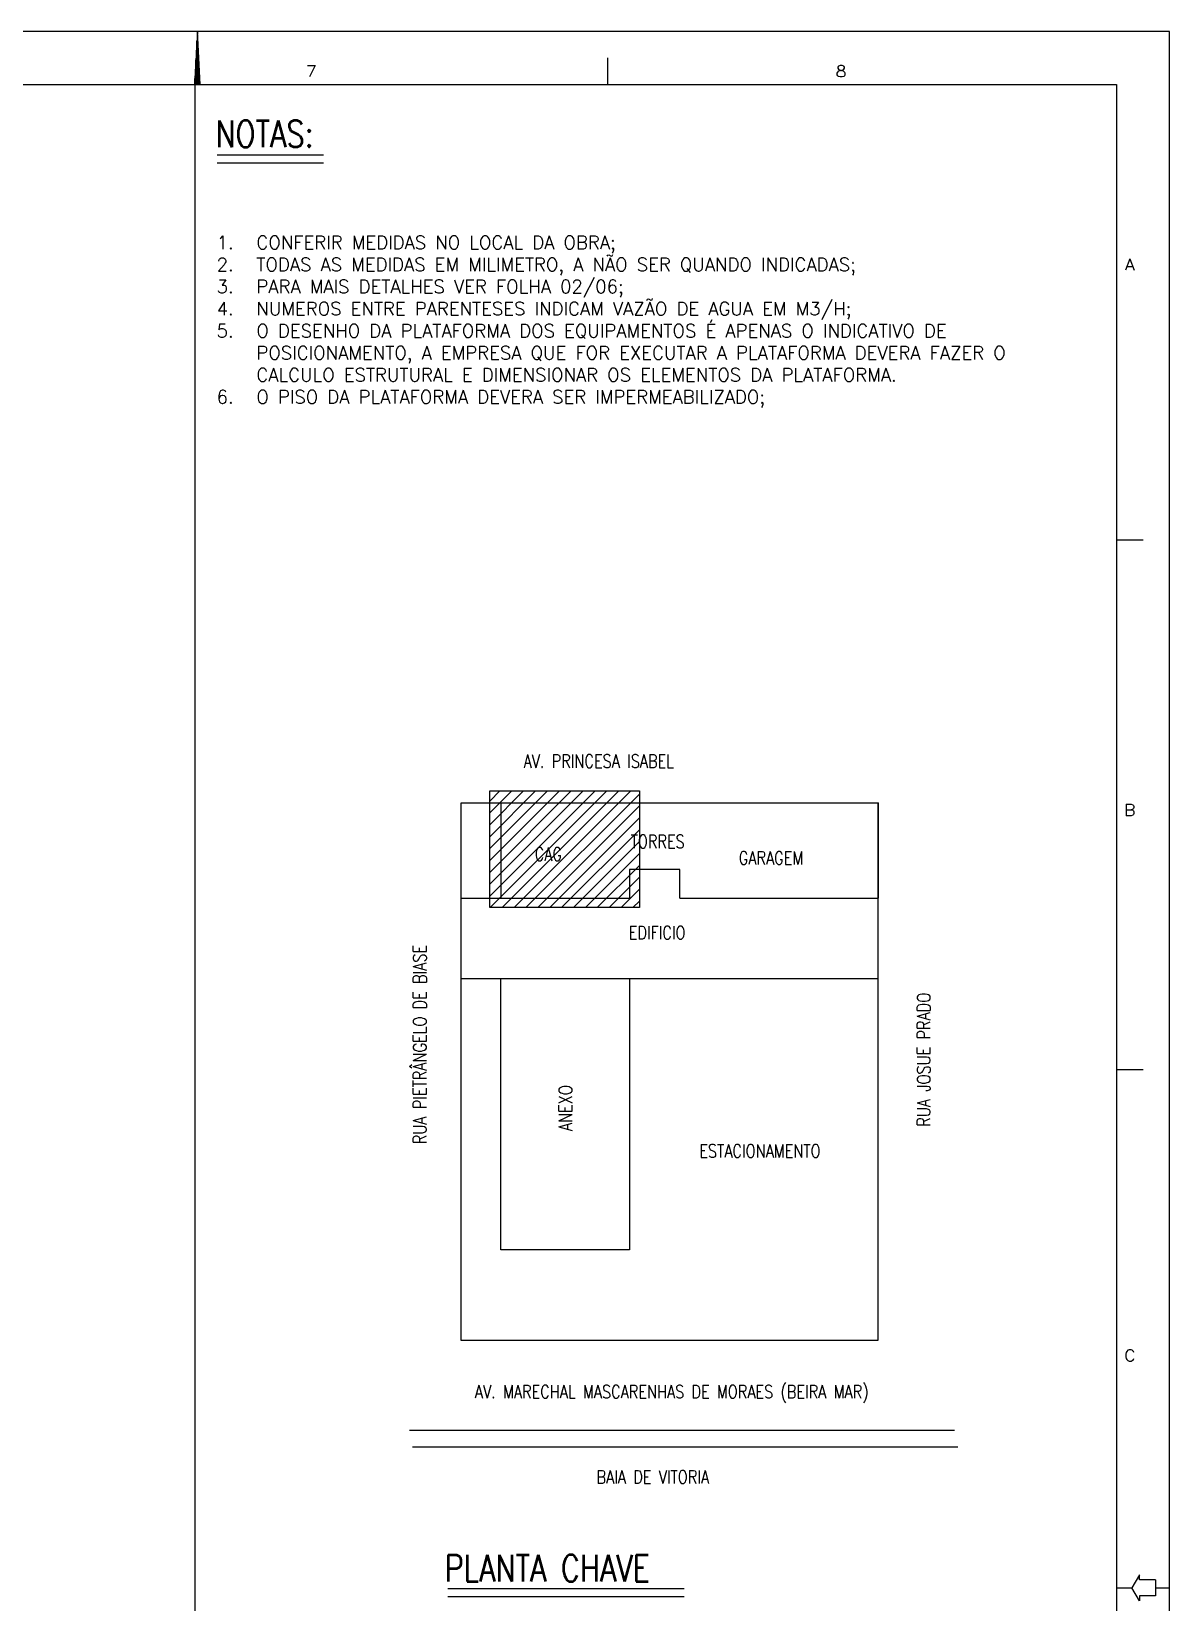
# Model space of a CAD drawing. Header units: millimetres. Extents: x -312439 to 477422, y -331570 to 212570.
# Drawn here: x 369201 to 379942, y 197736 to 212570 of the extents above; entities that cross this region are included whole.
import ezdxf
from ezdxf.enums import TextEntityAlignment as Align

# ---------------------------------------------------------------- set-up
doc = ezdxf.new("R2010")
doc.units = ezdxf.units.MM
for name, color, linetype in [('1', 7, 'Continuous'), ('2', 2, 'Continuous'), ('ARCONDTEXTO', 4, 'Continuous'), ('FORMATO A1', 1, 'Continuous')]:
    doc.layers.add(name, color=color, linetype=linetype)
doc.styles.add('ROMANS', font='romans.shx', dxfattribs={"height": 187.5})

# ---------------------------------------------------------------- blocks, each defined once
blk = doc.blocks.new('A$C2D342850')
at = {"layer": 'FORMATO A1', "color": 1, "linetype": 'Continuous'}
for p, q in [((84100, 0), (0, 0)), ((65750, 0), (65699.5, -1000)), ((65750, -1000), (65750, 0)), ((65800.5, -1000), (65750, 0)), ((84100, -59400), (84100, 0)), ((65741, -1000), (65741, -178.22)), ((65759, -1000), (65759, -178.22)), ((65723, -1000), (65723, -534.65)), ((65732, -1000), (65732, -356.44)), ((65768, -1000), (65768, -356.44)), ((65777, -1000), (65777, -534.65)), ((73500, -1000), (73500, -500)), ((65714, -1000), (65714, -712.87)), ((65786, -1000), (65786, -712.87)), ((67827.8, -643.44), (67972.17, -643.44)), ((67972.17, -643.44), (67869.05, -860)), ((65705, -1000), (65705, -891.09)), ((65795, -1000), (65795, -891.09)), ((83350.89, -4293.44), (83268.39, -4510)), ((83299.33, -4437.81), (83402.46, -4437.81)), ((83350.89, -4293.44), (83433.39, -4510)), ((83100, -9600), (83600, -9600)), ((83283.79, -14593.44), (83283.79, -14810)), ((83100, -19600), (83600, -19600)), ((83533.6, -29142), (83390.3, -29390.1)), ((83533.6, -29242), (83533.6, -29142)), ((83833.6, -29242), (83533.6, -29242)), ((83833.6, -29241.8), (83833.6, -29538.3)), ((83100, -29390), (83390.3, -29390)), ((83533.6, -29638.3), (83390.3, -29390.1)), ((83533.6, -29538.3), (83533.6, -29638.3)), ((83833.6, -29538.3), (83533.6, -29538.3)), ((83833.6, -29390), (84100, -29390))]:
    blk.add_line(p, q, dxfattribs=at)
at = {"layer": 'FORMATO A1', "color": 2, "linetype": 'Continuous'}
for p, q in [((2500, -1000), (83100, -1000)), ((83100, -1000), (83100, -58400))]:
    blk.add_line(p, q, dxfattribs=at)
at = {"layer": 'FORMATO A1', "color": 1, "linetype": 'Continuous'}
for points in [[(77880.2, -643.44), (77849.26, -653.75), (77838.95, -674.37), (77838.95, -695), (77849.26, -715.62), (77869.89, -725.94), (77911.14, -736.25), (77942.08, -746.56), (77962.7, -767.19), (77973.01, -787.81), (77973.01, -818.75), (77962.7, -839.37), (77952.39, -849.69), (77921.45, -860), (77880.2, -860), (77849.26, -849.69), (77838.95, -839.37), (77828.64, -818.75), (77828.64, -787.81), (77838.95, -767.19), (77859.58, -746.56), (77890.51, -736.25), (77931.76, -725.94), (77952.39, -715.62), (77962.7, -695), (77962.7, -674.37), (77952.39, -653.75), (77921.45, -643.44), (77880.2, -643.44)], [(83283.79, -14593.44), (83376.6, -14593.44), (83407.54, -14603.75), (83417.85, -14614.06), (83428.17, -14634.69), (83428.17, -14655.31), (83417.85, -14675.94), (83407.54, -14686.25), (83376.6, -14696.56)], [(83283.79, -14696.56), (83376.6, -14696.56), (83407.54, -14706.87), (83417.85, -14717.19), (83428.17, -14737.81), (83428.17, -14768.75), (83417.85, -14789.37), (83407.54, -14799.69), (83376.6, -14810), (83283.79, -14810)], [(83428.17, -24945), (83417.85, -24924.37), (83397.23, -24903.75), (83376.6, -24893.44), (83335.35, -24893.44), (83314.73, -24903.75), (83294.1, -24924.37), (83283.79, -24945), (83273.48, -24975.94), (83273.48, -25027.5), (83283.79, -25058.44), (83294.1, -25079.06), (83314.73, -25099.69), (83335.35, -25110), (83376.6, -25110), (83397.23, -25099.69), (83417.85, -25079.06), (83428.17, -25058.44)]]:
    blk.add_lwpolyline(points, dxfattribs=at)

msp = doc.modelspace()

# ---------------------------------------------------------------- hatches: boundary and pattern name
h = msp.add_hatch()
h.set_pattern_fill('ANSI31', color=1, scale=25)
h.set_pattern_definition([(45, (335736.6, 147981.73), (-56.1266, 56.1266), [])])
h.paths.add_polyline_path([(374939.385, 205287.174), (373631.161, 205287.174), (373631.161, 204388.158), (374845.143, 204388.158), (374845.143, 204658.138), (374939.385, 204658.138)])
h.paths.add_polyline_path([(374939.385, 205399.316), (373526.705, 205399.316), (373526.705, 205287.174), (374939.385, 205287.174)])
h.paths.add_polyline_path([(373631.161, 205287.174), (373526.705, 205287.174), (373526.705, 204297.873), (373631.161, 204297.873), (373631.161, 204388.158)])
h.paths.add_polyline_path([(374939.385, 204658.138), (374845.143, 204658.138), (374845.143, 204388.158), (373631.161, 204388.158), (373631.161, 204297.873), (374939.385, 204297.873)])
h.paths.add_polyline_path([(374829.801, 204828.263), (375439.92, 204828.263), (375439.92, 205015.763), (374829.801, 205015.763)], flags=9)
h.paths.add_polyline_path([(373933.701, 204709.419), (374253.344, 204709.419), (374253.344, 204896.919), (373933.701, 204896.919)], flags=24)

# ---------------------------------------------------------------- linework, layer by layer
for p, q in [((373257.453, 205287.174), (377195.937, 205287.174)), ((372770.14, 199364.348), (377913.888, 199364.348)), ((372798.764, 199207.015), (377942.513, 199207.015))]:
    msp.add_line(p, q)
at = {"color": 1}
msp.add_lwpolyline([(373526.705, 205399.316), (374939.385, 205399.316), (374939.385, 204297.873), (373526.705, 204297.873)], close=True, dxfattribs=at)
for points in [[(377188.184, 205287.174), (377188.184, 200209.689), (373257.453, 200209.689), (373257.453, 205287.174)], [(373631.161, 205287.174), (373631.161, 204388.158)], [(375321.873, 204388.158), (377195.937, 204388.158), (377195.937, 205287.174)], [(375321.873, 204388.158), (375321.873, 204658.138), (374845.143, 204658.138), (374845.143, 204388.158)], [(373257.453, 204388.158), (374845.143, 204388.158)], [(377188.184, 203625.286), (373257.453, 203625.286)], [(374845.143, 203625.286), (374845.143, 201066.561), (373631.161, 201066.561), (373631.161, 203625.286)]]:
    msp.add_lwpolyline(points)
at = {"layer": '1', "color": 1}
for p, q in [((370955.417, 211330.401, 0), (371957.647, 211330.401, 0)), ((373131.121, 197792.923), (375359.75, 197792.923))]:
    msp.add_line(p, q, dxfattribs=at)
at = {"layer": '2', "color": 2}
for p, q in [((370955.417, 211405.401, 0), (371957.647, 211405.401, 0)), ((373131.121, 197867.923), (375360.807, 197867.923))]:
    msp.add_line(p, q, dxfattribs=at)
at = {"layer": 'FORMATO A1', "color": 1, "linetype": 'Continuous'}
for p, q in [((370767.032, 212570.393, 0), (370741.782, 212070.393, 0)), ((370762.532, 212070.393, 0), (370762.532, 212481.283, 0)), ((370767.032, 212070.393, 0), (370767.032, 212570.393, 0)), ((370792.282, 212070.393, 0), (370767.032, 212570.393, 0)), ((370771.532, 212070.393, 0), (370771.532, 212481.283, 0)), ((379942.032, 182870.393, 0), (379942.032, 212570.393, 0)), ((370753.532, 212070.393, 0), (370753.532, 212303.068, 0)), ((370758.032, 212070.393, 0), (370758.032, 212392.173, 0)), ((370776.032, 212070.393, 0), (370776.032, 212392.173, 0)), ((370780.532, 212070.393, 0), (370780.532, 212303.068, 0)), ((374642.032, 212070.393, 0), (374642.032, 212320.393, 0)), ((370749.032, 212070.393, 0), (370749.032, 212213.958, 0)), ((370785.032, 212070.393, 0), (370785.032, 212213.958, 0)), ((370744.532, 212070.393, 0), (370744.532, 212124.848, 0)), ((370789.532, 212070.393, 0), (370789.532, 212124.848, 0))]:
    msp.add_line(p, q, dxfattribs=at)
at = {"layer": 'FORMATO A1', "color": 2, "linetype": 'Continuous'}
for p, q in [((339142.032, 212070.393, 0), (379442.032, 212070.393, 0)), ((370742.032, 212070.393, 0), (370742.032, 183370.393, 0)), ((379442.032, 212070.393, 0), (379442.032, 183370.393, 0))]:
    msp.add_line(p, q, dxfattribs=at)

# ---------------------------------------------------------------- block references
at = {"layer": 'FORMATO A1', "xscale": 0.5, "yscale": 0.5, "zscale": 0.5}
msp.add_blockref('A$C2D342850', (337892.032, 212570.393, 0), dxfattribs=at)

# ---------------------------------------------------------------- texts
at = {"layer": '2', "color": 2, "style": 'ROMANS', "width": 0.8}
msp.add_text('NOTAS:', height=250, dxfattribs=at).set_placement((370939.077, 211478.295, 0))
msp.add_text('PLANTA CHAVE', height=250, dxfattribs=at).set_placement((373100.606, 198061.625), align=Align.MIDDLE_LEFT)
at = {"layer": 'ARCONDTEXTO', "linetype": 'Continuous', "lineweight": -3, "style": 'ROMANS', "width": 0.8}
for s, p in [('AV. PRINCESA ISABEL', (373845.787, 205619.002)), ('CAG', (373950.665, 204740.669)), ('TORRES', (374856.29, 204859.513)), ('GARAGEM', (375876.261, 204704.102)), ('EDIFICIO', (374838.09, 203999.053)), ('ESTACIONAMENTO', (375504.221, 201937.504)), ('AV. MARECHAL MASCARENHAS DE MORAES (BEIRA MAR)', (373385.76, 199665.002)), ('BAIA DE VITORIA', (374533.744, 198859.407))]:
    msp.add_text(s, height=125, dxfattribs=at).set_placement(p)
for s, p in [('RUA PIETRÂNGELO DE BIASE', (372929.047, 202065.205)), ('RUA JOSUE PRADO', (377684.293, 202230.25)), ('ANEXO', (374304.295, 202188.79))]:
    msp.add_text(s, height=125, rotation=90, dxfattribs=at).set_placement(p)
at = {"layer": 'FORMATO A1', "color": 4, "linetype": 'Continuous', "insert": (370949.253, 210640.398, 0), "char_height": 125, "width": 8276.95579, "attachment_point": 1, "style": 'ROMANS'}
msp.add_mtext('\\pxi-3,l3,t3;1.^ICONFERIR MEDIDAS NO LOCAL DA OBRA;\\P2.^ITODAS AS MEDIDAS EM MILIMETRO, A NÃO SER QUANDO INDICADAS;\\P3.^IPARA MAIS DETALHES VER FOLHA 02/06;\\P4.^INUMEROS ENTRE PARENTESES INDICAM VAZÃO DE AGUA EM M3/H;\\P5.^IO DESENHO DA PLATAFORMA DOS EQUIPAMENTOS É APENAS O INDICATIVO DE POSICIONAMENTO, A EMPRESA QUE FOR EXECUTAR A PLATAFORMA DEVERA FAZER O CALCULO ESTRUTURAL E DIMENSIONAR OS ELEMENTOS DA PLATAFORMA.\\P6.^IO PISO DA PLATAFORMA DEVERA SER IMPERMEABILIZADO;', dxfattribs=at)

doc.saveas('drawing.dxf')
